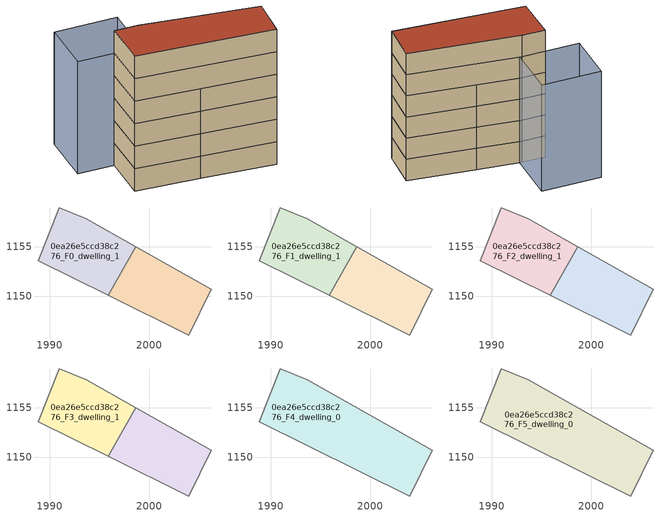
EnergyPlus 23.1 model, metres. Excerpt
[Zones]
0ea26e5ccd38c276_F0_dwelling_0
 floor ground (EU_floor_Construction): 2006.22,1150.74 2003.97,1146.1 1995.86,1150.1 1998.64,1155.01 z0
 wall adiabatic (EU_wall_Construction): 1995.86,1150.1 2003.97,1146.1 2006.22,1150.74 1998.64,1155.01 z0:3
 wall to 0ea26e5ccd38c276_F0_dwelling_1 (EU_wall_Construction): 1998.64,1155.01 1995.86,1150.1 z0:3
0ea26e5ccd38c276_F0_dwelling_1
 floor ground (EU_floor_Construction): 1998.64,1155.01 1995.86,1150.1 1988.82,1153.58 1990.97,1158.92 1993.68,1157.82 z0
 wall adiabatic (EU_wall_Construction): 1998.64,1155.01 1993.68,1157.82 1990.97,1158.92 1988.82,1153.58 1995.86,1150.1 z0:3
0ea26e5ccd38c276_F1_dwelling_0
 floor to 0ea26e5ccd38c276_F0_dwelling_0 (EU_floor_Construction): 2006.22,1150.74 2003.97,1146.1 1995.86,1150.1 1998.64,1155.01 z3
 wall adiabatic (EU_wall_Construction): 1995.86,1150.1 2003.97,1146.1 2006.22,1150.74 1998.64,1155.01 z3:6
 wall to 0ea26e5ccd38c276_F1_dwelling_1 (EU_wall_Construction): 1998.64,1155.01 1995.86,1150.1 z3:6
0ea26e5ccd38c276_F1_dwelling_1
 floor to 0ea26e5ccd38c276_F0_dwelling_1 (EU_floor_Construction): 1998.64,1155.01 1995.86,1150.1 1988.82,1153.58 1990.97,1158.92 1993.68,1157.82 z3
 wall adiabatic (EU_wall_Construction): 1998.64,1155.01 1993.68,1157.82 1990.97,1158.92 1988.82,1153.58 1995.86,1150.1 z3:6
0ea26e5ccd38c276_F2_dwelling_0
 floor to 0ea26e5ccd38c276_F1_dwelling_0 (EU_floor_Construction): 2006.22,1150.74 2003.97,1146.1 1995.86,1150.1 1998.64,1155.01 z6
 wall adiabatic (EU_wall_Construction): 1995.86,1150.1 2003.97,1146.1 2006.22,1150.74 1998.64,1155.01 z6:9
 wall to 0ea26e5ccd38c276_F2_dwelling_1 (EU_wall_Construction): 1998.64,1155.01 1995.86,1150.1 z6:9
0ea26e5ccd38c276_F2_dwelling_1
 floor to 0ea26e5ccd38c276_F1_dwelling_1 (EU_floor_Construction): 1998.64,1155.01 1995.86,1150.1 1988.82,1153.58 1990.97,1158.92 1993.68,1157.82 z6
 wall adiabatic (EU_wall_Construction): 1998.64,1155.01 1993.68,1157.82 1990.97,1158.92 1988.82,1153.58 1995.86,1150.1 z6:9
0ea26e5ccd38c276_F3_dwelling_0
 floor to 0ea26e5ccd38c276_F2_dwelling_0 (EU_floor_Construction): 2006.22,1150.74 2003.97,1146.1 1995.86,1150.1 1998.64,1155.01 z9
 wall adiabatic (EU_wall_Construction): 1995.86,1150.1 2003.97,1146.1 2006.22,1150.74 1998.64,1155.01 z9:12
 wall to 0ea26e5ccd38c276_F3_dwelling_1 (EU_wall_Construction): 1998.64,1155.01 1995.86,1150.1 z9:12
0ea26e5ccd38c276_F3_dwelling_1
 floor to 0ea26e5ccd38c276_F2_dwelling_1 (EU_floor_Construction): 1998.64,1155.01 1995.86,1150.1 1988.82,1153.58 1990.97,1158.92 1993.68,1157.82 z9
 wall adiabatic (EU_wall_Construction): 1998.64,1155.01 1993.68,1157.82 1990.97,1158.92 1988.82,1153.58 1995.86,1150.1 z9:12
0ea26e5ccd38c276_F4_dwelling_0
 floor to 0ea26e5ccd38c276_F3_dwelling_0 (EU_floor_Construction): 2006.22,1150.74 2003.97,1146.1 1995.86,1150.1 1998.64,1155.01 z12
 floor to 0ea26e5ccd38c276_F3_dwelling_1 (EU_floor_Construction): 1998.64,1155.01 1995.86,1150.1 1988.82,1153.58 1990.97,1158.92 1993.68,1157.82 z12
 wall adiabatic (EU_wall_Construction): 1993.68,1157.82 1990.97,1158.92 1988.82,1153.58 2003.97,1146.1 2006.22,1150.74 1993.68,1157.82 z12:15
0ea26e5ccd38c276_F5_dwelling_0
 floor to 0ea26e5ccd38c276_F4_dwelling_0 (EU_floor_Construction): 2006.22,1150.74 2003.97,1146.1 1988.82,1153.58 1990.97,1158.92 1993.68,1157.82 z15
 wall adiabatic (EU_wall_Construction): 1993.68,1157.82 1990.97,1158.92 1988.82,1153.58 2003.97,1146.1 2006.22,1150.74 1993.68,1157.82 z15:18
 roof outside (EU_roof_Construction): 2003.97,1146.1 2006.22,1150.74 1993.68,1157.82 1990.97,1158.92 1988.82,1153.58 z18
shading: 1994.01,1157.68 1986.88,1160.6 / 1986.88,1160.6 1989.41,1166.79 / 1989.41,1166.79 1996.54,1163.88 / 1996.54,1163.88 1994.01,1157.68 z0:15
[Building]
EU S2 Campaign: North Axis=0; Terrain=City; Solar Distribution=FullExterior
[Site:Location]
Bologna: Latitude=44.5; Longitude=11.25; Time Zone=1; Elevation=37
[SizingPeriod:WeatherFileDays]
AnnualSizingPeriod: Begin Month=1; Begin Day of Month=1; End Month=12; End Day of Month=31; Day of Week for Start Day=Monday; Use Weather File Daylight Saving Period=No; Use Weather File Rain and Snow Indicators=No
[MATERIAL]
EU_InternalMass_Material: Roughness=MediumRough; Thickness=0.1; Conductivity=1; Density=1800; Specific Heat=900; Thermal Absorptance=0.9; Solar Absorptance=0.7; Visible Absorptance=0.7
[MATERIAL:NOMASS] Roughness=MediumRough; Thermal Absorptance=0.9; Solar Absorptance=0.7; Visible Absorptance=0.7
Name | Thermal Resistance
EU_wall_NoMass | 0.905828
EU_roof_NoMass | 0.37593
EU_floor_NoMass | 0.67114
[CONSTRUCTION]
EU_wall_Construction: EU_wall_NoMass
EU_roof_Construction: EU_roof_NoMass
EU_floor_Construction: EU_floor_NoMass
EU_InternalMass_Construction: EU_InternalMass_Material
[ZONE] Type=1; Multiplier=1; Ceiling Height=autocalculate; Floor Area=autocalculate; Part of Total Floor Area=Yes
Name | Volume
0ea26e5ccd38c276_F0_dwelling_0; 0ea26e5ccd38c276_F1_dwelling_0; 0ea26e5ccd38c276_F2_dwelling_0; 0ea26e5ccd38c276_F3_dwelling_0 | 143.665
0ea26e5ccd38c276_F4_dwelling_0 | 287.328
0ea26e5ccd38c276_F5_dwelling_0 | 287.336
0ea26e5ccd38c276_F0_dwelling_1; 0ea26e5ccd38c276_F1_dwelling_1; 0ea26e5ccd38c276_F2_dwelling_1; 0ea26e5ccd38c276_F3_dwelling_1 | 143.673
[INTERNALMASS] Construction=EU_InternalMass_Construction
Name | Zone or ZoneList | Surface Area
0ea26e5ccd38c276_F0_dwelling_0_EU_InternalMass | 0ea26e5ccd38c276_F0_dwelling_0 | 47.8883
0ea26e5ccd38c276_F0_dwelling_1_EU_InternalMass | 0ea26e5ccd38c276_F0_dwelling_1 | 47.8901
0ea26e5ccd38c276_F1_dwelling_0_EU_InternalMass | 0ea26e5ccd38c276_F1_dwelling_0 | 47.8883
0ea26e5ccd38c276_F1_dwelling_1_EU_InternalMass | 0ea26e5ccd38c276_F1_dwelling_1 | 47.8901
0ea26e5ccd38c276_F2_dwelling_0_EU_InternalMass | 0ea26e5ccd38c276_F2_dwelling_0 | 47.8883
0ea26e5ccd38c276_F2_dwelling_1_EU_InternalMass | 0ea26e5ccd38c276_F2_dwelling_1 | 47.8901
0ea26e5ccd38c276_F3_dwelling_0_EU_InternalMass | 0ea26e5ccd38c276_F3_dwelling_0 | 47.8883
0ea26e5ccd38c276_F3_dwelling_1_EU_InternalMass | 0ea26e5ccd38c276_F3_dwelling_1 | 47.8901
0ea26e5ccd38c276_F4_dwelling_0_EU_InternalMass | 0ea26e5ccd38c276_F4_dwelling_0 | 95.7787
0ea26e5ccd38c276_F5_dwelling_0_EU_InternalMass | 0ea26e5ccd38c276_F5_dwelling_0 | 95.7787
[OTHEREQUIPMENT] Fuel Type=Electricity; Design Level Calculation Method=Watts/Area; Power per Zone Floor Area=1; Fraction Latent=0; Fraction Radiant=0; Fraction Lost=0; Carbon Dioxide Generation Rate=0; EndUse Subcategory=EU_Step8_InternalGains
Name | Zone or ZoneList or Space or SpaceList | Schedule
EU_Step8_InternalGain_0ea26e5ccd38c276_F0_dwelling_0_f000 | 0ea26e5ccd38c276_F0_dwelling_0 | EU_Step8_GainSchedule_0ea26e5ccd38c276_F0_dwelling_0_f000
EU_Step8_InternalGain_0ea26e5ccd38c276_F0_dwelling_1_f000 | 0ea26e5ccd38c276_F0_dwelling_1 | EU_Step8_GainSchedule_0ea26e5ccd38c276_F0_dwelling_1_f000
EU_Step8_InternalGain_0ea26e5ccd38c276_F1_dwelling_0_f000 | 0ea26e5ccd38c276_F1_dwelling_0 | EU_Step8_GainSchedule_0ea26e5ccd38c276_F1_dwelling_0_f000
EU_Step8_InternalGain_0ea26e5ccd38c276_F1_dwelling_1_f000 | 0ea26e5ccd38c276_F1_dwelling_1 | EU_Step8_GainSchedule_0ea26e5ccd38c276_F1_dwelling_1_f000
EU_Step8_InternalGain_0ea26e5ccd38c276_F2_dwelling_0_f000 | 0ea26e5ccd38c276_F2_dwelling_0 | EU_Step8_GainSchedule_0ea26e5ccd38c276_F2_dwelling_0_f000
EU_Step8_InternalGain_0ea26e5ccd38c276_F2_dwelling_1_f000 | 0ea26e5ccd38c276_F2_dwelling_1 | EU_Step8_GainSchedule_0ea26e5ccd38c276_F2_dwelling_1_f000
EU_Step8_InternalGain_0ea26e5ccd38c276_F3_dwelling_0_f000 | 0ea26e5ccd38c276_F3_dwelling_0 | EU_Step8_GainSchedule_0ea26e5ccd38c276_F3_dwelling_0_f000
EU_Step8_InternalGain_0ea26e5ccd38c276_F3_dwelling_1_f000 | 0ea26e5ccd38c276_F3_dwelling_1 | EU_Step8_GainSchedule_0ea26e5ccd38c276_F3_dwelling_1_f000
EU_Step8_InternalGain_0ea26e5ccd38c276_F4_dwelling_0_f000 | 0ea26e5ccd38c276_F4_dwelling_0 | EU_Step8_GainSchedule_0ea26e5ccd38c276_F4_dwelling_0_f000
EU_Step8_InternalGain_0ea26e5ccd38c276_F5_dwelling_0_f000 | 0ea26e5ccd38c276_F5_dwelling_0 | EU_Step8_GainSchedule_0ea26e5ccd38c276_F5_dwelling_0_f000
[ZONEVENTILATION:DESIGNFLOWRATE] Schedule=EU_AlwaysOn; Design Flow Rate Calculation Method=AirChanges/Hour; Air Changes per Hour=0.73129; Ventilation Type=Natural; Fan Pressure Rise=0; Fan Total Efficiency=1; Constant Term Coefficient=1; Temperature Term Coefficient=0; Velocity Term Coefficient=0; Velocity Squared Term Coefficient=0; Minimum Indoor Temperature=-100; Maximum Indoor Temperature=100; Delta Temperature=-100; Minimum Outdoor Temperature=-100; Maximum Outdoor Temperature=100; Maximum Wind Speed=40
Name | Zone or ZoneList or Space or SpaceList
EU_ConstantAir_0ea26e5ccd38c276_F0_dwelling_0 | 0ea26e5ccd38c276_F0_dwelling_0
EU_ConstantAir_0ea26e5ccd38c276_F0_dwelling_1 | 0ea26e5ccd38c276_F0_dwelling_1
EU_ConstantAir_0ea26e5ccd38c276_F1_dwelling_0 | 0ea26e5ccd38c276_F1_dwelling_0
EU_ConstantAir_0ea26e5ccd38c276_F1_dwelling_1 | 0ea26e5ccd38c276_F1_dwelling_1
EU_ConstantAir_0ea26e5ccd38c276_F2_dwelling_0 | 0ea26e5ccd38c276_F2_dwelling_0
EU_ConstantAir_0ea26e5ccd38c276_F2_dwelling_1 | 0ea26e5ccd38c276_F2_dwelling_1
EU_ConstantAir_0ea26e5ccd38c276_F3_dwelling_0 | 0ea26e5ccd38c276_F3_dwelling_0
EU_ConstantAir_0ea26e5ccd38c276_F3_dwelling_1 | 0ea26e5ccd38c276_F3_dwelling_1
EU_ConstantAir_0ea26e5ccd38c276_F4_dwelling_0 | 0ea26e5ccd38c276_F4_dwelling_0
EU_ConstantAir_0ea26e5ccd38c276_F5_dwelling_0 | 0ea26e5ccd38c276_F5_dwelling_0
[HVACTEMPLATE:THERMOSTAT] Constant Heating Setpoint=20; Constant Cooling Setpoint=50
EU_HeatOnly_0ea26e5ccd38c276_F0_dwelling_0; EU_HeatOnly_0ea26e5ccd38c276_F0_dwelling_1; EU_HeatOnly_0ea26e5ccd38c276_F1_dwelling_0; EU_HeatOnly_0ea26e5ccd38c276_F1_dwelling_1; EU_HeatOnly_0ea26e5ccd38c276_F2_dwelling_0; EU_HeatOnly_0ea26e5ccd38c276_F2_dwelling_1; EU_HeatOnly_0ea26e5ccd38c276_F3_dwelling_0; EU_HeatOnly_0ea26e5ccd38c276_F3_dwelling_1; EU_HeatOnly_0ea26e5ccd38c276_F4_dwelling_0; EU_HeatOnly_0ea26e5ccd38c276_F5_dwelling_0
[HVACTEMPLATE:ZONE:IDEALLOADSAIRSYSTEM] System Availability Schedule=EU_AlwaysOn; Maximum Heating Supply Air Temperature=50; Minimum Cooling Supply Air Temperature=13; Maximum Heating Supply Air Humidity Ratio=0.0156; Minimum Cooling Supply Air Humidity Ratio=0.0077; Heating Limit=NoLimit; Cooling Limit=NoLimit; Heating Availability Schedule=EU_AlwaysOn; Cooling Availability Schedule=EU_CoolingOff; Dehumidification Control Type=ConstantSensibleHeatRatio; Cooling Sensible Heat Ratio=0.7; Dehumidification Setpoint=60; Humidification Control Type=None; Humidification Setpoint=30; Outdoor Air Method=None; Outdoor Air Flow Rate per Person=0.00944; Outdoor Air Flow Rate per Zone Floor Area=0; Outdoor Air Flow Rate per Zone=0; Demand Controlled Ventilation Type=None; Outdoor Air Economizer Type=NoEconomizer; Heat Recovery Type=None; Sensible Heat Recovery Effectiveness=0.7; Latent Heat Recovery Effectiveness=0.65
Name | Template Thermostat
0ea26e5ccd38c276_F0_dwelling_0 | EU_HeatOnly_0ea26e5ccd38c276_F0_dwelling_0
0ea26e5ccd38c276_F0_dwelling_1 | EU_HeatOnly_0ea26e5ccd38c276_F0_dwelling_1
0ea26e5ccd38c276_F1_dwelling_0 | EU_HeatOnly_0ea26e5ccd38c276_F1_dwelling_0
0ea26e5ccd38c276_F1_dwelling_1 | EU_HeatOnly_0ea26e5ccd38c276_F1_dwelling_1
0ea26e5ccd38c276_F2_dwelling_0 | EU_HeatOnly_0ea26e5ccd38c276_F2_dwelling_0
0ea26e5ccd38c276_F2_dwelling_1 | EU_HeatOnly_0ea26e5ccd38c276_F2_dwelling_1
0ea26e5ccd38c276_F3_dwelling_0 | EU_HeatOnly_0ea26e5ccd38c276_F3_dwelling_0
0ea26e5ccd38c276_F3_dwelling_1 | EU_HeatOnly_0ea26e5ccd38c276_F3_dwelling_1
0ea26e5ccd38c276_F4_dwelling_0 | EU_HeatOnly_0ea26e5ccd38c276_F4_dwelling_0
0ea26e5ccd38c276_F5_dwelling_0 | EU_HeatOnly_0ea26e5ccd38c276_F5_dwelling_0
[SIZING:ZONE] Zone Cooling Design Supply Air Temperature Input Method=SupplyAirTemperature; Zone Cooling Design Supply Air Temperature=13; Zone Heating Design Supply Air Temperature Input Method=SupplyAirTemperature; Zone Heating Design Supply Air Temperature=50; Zone Cooling Design Supply Air Humidity Ratio=0.008; Zone Heating Design Supply Air Humidity Ratio=0.008; Cooling Design Air Flow Method=DesignDay; Cooling Design Air Flow Rate=0; Cooling Minimum Air Flow per Zone Floor Area=0.000762; Cooling Minimum Air Flow=0; Cooling Minimum Air Flow Fraction=0.2; Heating Design Air Flow Method=DesignDay; Heating Design Air Flow Rate=0; Heating Maximum Air Flow per Zone Floor Area=0.002032; Heating Maximum Air Flow=0.141576; Heating Maximum Air Flow Fraction=0.3; Account for Dedicated Outdoor Air System=No; Dedicated Outdoor Air System Control Strategy=NeutralSupplyAir; Dedicated Outdoor Air Low Setpoint Temperature for Design=autosize; Dedicated Outdoor Air High Setpoint Temperature for Design=autosize; Zone Load Sizing Method=Sensible Load Only No Latent Load; Zone Latent Cooling Design Supply Air Humidity Ratio Input Method=HumidityRatioDifference; Zone Cooling Design Supply Air Humidity Ratio Difference=0.005; Zone Latent Heating Design Supply Air Humidity Ratio Input Method=HumidityRatioDifference; Zone Humidification Design Supply Air Humidity Ratio Difference=0.005
0ea26e5ccd38c276_F0_dwelling_0; 0ea26e5ccd38c276_F0_dwelling_1; 0ea26e5ccd38c276_F1_dwelling_0; 0ea26e5ccd38c276_F1_dwelling_1; 0ea26e5ccd38c276_F2_dwelling_0; 0ea26e5ccd38c276_F2_dwelling_1; 0ea26e5ccd38c276_F3_dwelling_0; 0ea26e5ccd38c276_F3_dwelling_1; 0ea26e5ccd38c276_F4_dwelling_0; 0ea26e5ccd38c276_F5_dwelling_0
[SCHEDULE:CONSTANT]
Name | Hourly Value
EU_AlwaysOn | 1
EU_CoolingOff | 0
[SCHEDULE:FILE] Column Number=1; Rows to Skip at Top=0; Number of Hours of Data=8760; Column Separator=Comma; Interpolate to Timestep=No; Minutes per Item=60; Adjust Schedule for Daylight Savings=Yes
Name | File
EU_Step8_GainSchedule_0ea26e5ccd38c276_F0_dwelling_0_f000 | ../../schedules/0ea26e5ccd38c276/0ea26e5ccd38c276_F0_dwelling_0_f000_gain.csv
EU_Step8_GainSchedule_0ea26e5ccd38c276_F0_dwelling_1_f000 | ../../schedules/0ea26e5ccd38c276/0ea26e5ccd38c276_F0_dwelling_1_f000_gain.csv
EU_Step8_GainSchedule_0ea26e5ccd38c276_F1_dwelling_0_f000 | ../../schedules/0ea26e5ccd38c276/0ea26e5ccd38c276_F1_dwelling_0_f000_gain.csv
EU_Step8_GainSchedule_0ea26e5ccd38c276_F1_dwelling_1_f000 | ../../schedules/0ea26e5ccd38c276/0ea26e5ccd38c276_F1_dwelling_1_f000_gain.csv
EU_Step8_GainSchedule_0ea26e5ccd38c276_F2_dwelling_0_f000 | ../../schedules/0ea26e5ccd38c276/0ea26e5ccd38c276_F2_dwelling_0_f000_gain.csv
EU_Step8_GainSchedule_0ea26e5ccd38c276_F2_dwelling_1_f000 | ../../schedules/0ea26e5ccd38c276/0ea26e5ccd38c276_F2_dwelling_1_f000_gain.csv
EU_Step8_GainSchedule_0ea26e5ccd38c276_F3_dwelling_0_f000 | ../../schedules/0ea26e5ccd38c276/0ea26e5ccd38c276_F3_dwelling_0_f000_gain.csv
EU_Step8_GainSchedule_0ea26e5ccd38c276_F3_dwelling_1_f000 | ../../schedules/0ea26e5ccd38c276/0ea26e5ccd38c276_F3_dwelling_1_f000_gain.csv
EU_Step8_GainSchedule_0ea26e5ccd38c276_F4_dwelling_0_f000 | ../../schedules/0ea26e5ccd38c276/0ea26e5ccd38c276_F4_dwelling_0_f000_gain.csv
EU_Step8_GainSchedule_0ea26e5ccd38c276_F5_dwelling_0_f000 | ../../schedules/0ea26e5ccd38c276/0ea26e5ccd38c276_F5_dwelling_0_f000_gain.csv
